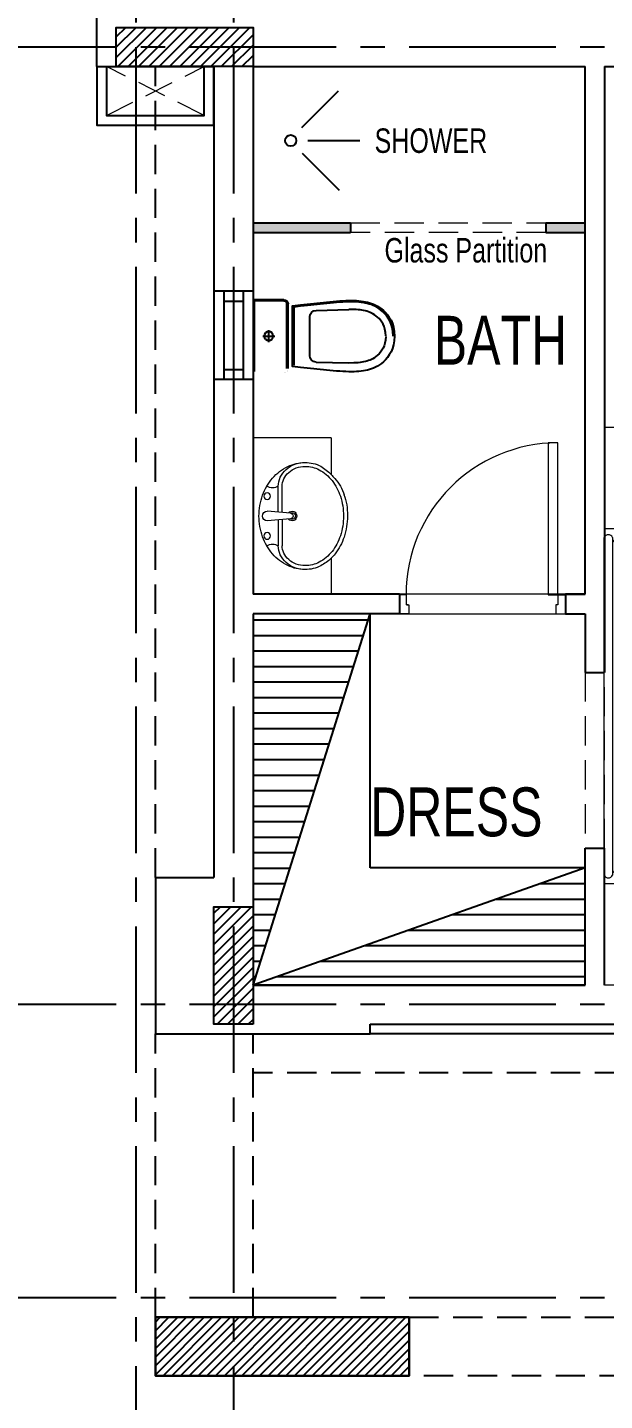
# Model space of a CAD drawing. Header units: centimetres. Extents: x 7997 to 116674, y 1017 to 13844.
# Drawn here: x 95460 to 95755, y 8644 to 9347 of the extents above; entities that cross this region are included whole.
import ezdxf

# ---------------------------------------------------------------- set-up
doc = ezdxf.new("R2010")
doc.units = ezdxf.units.CM
doc.header["$LTSCALE"] = 200
for name, pattern in [('A-106-Typical Floor Plan$0$HIDDEN', [0.375, 0.25, -0.125]), ('B_PLN_FR$0$B_PLN_FR$0$HIDDEN2', [0.1875, 0.125, -0.0625]), ('CENTER2', [1.125, 0.75, -0.125, 0.125, -0.125]), ('DASHED', [0.75, 0.5, -0.25])]:
    doc.linetypes.add(name, pattern=pattern)
for name, color, linetype, lineweight in [('$1$FIXTURE', 6, 'Continuous', 13), ('$1$WALL', 3, 'Continuous', 25), ('FIXTURE', 6, 'Continuous', 13), ('HAT', 8, 'Continuous', 9), ('Layer1', 67, 'Continuous', 9), ('TEXT', 6, 'Continuous', 18), ('WALL', 3, 'Continuous', 25)]:
    doc.layers.add(name, color=color, linetype=linetype, lineweight=lineweight)
for name, color, linetype in [('$1$Z-RUBBER', 8, 'Continuous'), ('AXIS', 9, 'CENTER2'), ('BATH-FUR', 8, 'Continuous'), ('COL', 1, 'Continuous'), ('CPBRD-LINES', 11, 'Continuous'), ('DIM', 11, 'Continuous'), ('WIN', 6, 'Continuous'), ('WINDOR', 6, 'Continuous'), ('wipeout', 85, 'Continuous')]:
    doc.layers.add(name, color=color, linetype=linetype)
doc.styles.add('style8', font='swisscl.ttf', dxfattribs={"width": 0.8})
pattern_1 = [(0, (-5607318.147132996, -7847120.599682243), (2.775557561562891e-15, 7.9375), [])]
pattern_2 = [(45, (-33014.81163652129, -54636.48480977972), (-2.651650429449553, 2.651650429449553), [])]

# ---------------------------------------------------------------- blocks, each defined once
blk = doc.blocks.new('S-TABLE')
for p, q in [((-0.3999999999941792, 0.5999999999985448), (0, 0.5999999999985448)), ((-0.3999999999941792, 0), (-0.3999999999941792, 0.5999999999985448)), ((0, 0), (0, 0.5999999999985448)), ((-0.4499999999970897, 0.0999999999985448), (-0.4499999999970897, 0.5)), ((-0.4499999999970897, 0.5), (-0.3999999999941792, 0.5)), ((-0.4499999999970897, 0.0999999999985448), (-0.3999999999941792, 0.0999999999985448)), ((-0.3999999999941792, 0), (0, 0))]:
    blk.add_line(p, q)
blk = doc.blocks.new('D-BED')
for p, q in [((-2.200000000004365, 0.0296591901569627), (-2.200000000004365, 1.970340809893968)), ((-2.144122739780868, 2), (-0.1052614301006542, 2)), ((-1.004110141257114, 1.45797325780586), (-1.004110141257114, 2)), ((-0.9403075372902094, 1.496205360868771), (-0.9403075372902094, 2)), ((-0.9020257847514584, 1.510441343212733), (-0.9020257847514584, 2)), ((-0.7794001579968608, 1.454993892359198), (-0.7794001579968608, 2)), ((-0.0500000000029104, 0), (-0.0500000000029104, 2)), ((0, 2), (0, 0)), ((-0.550236540293554, 1.900000000001455), (-0.2497634597093565, 1.900000000001455)), ((-0.5999999999985448, 1.139133079159363), (-0.5999999999985448, 1.859477638739917)), ((-0.2000000000043656, 1.859477638739917), (-0.2000000000043656, 1.548137141246114)), ((-0.2000000000043656, 1.433799820653803), (-0.2000000000043656, 1.139133079159363)), ((-0.2497634597093565, 1.098610717890549), (-0.550236540293554, 1.098610717890549)), ((-0.2497634597093565, 0.9013892821094484), (-0.550236540293554, 0.9013892821094484)), ((-0.5999999999985448, 0.8608669208479112), (-0.5999999999985448, 0.1405223612673581)), ((-0.2000000000043656, 0.5662001793461969), (-0.2000000000043656, 0.8608669208479112)), ((-1.004110141257114, 0.5), (-1.004110141257114, 0.7241065283524222)), ((-0.9403075372902094, 0.4999969072305249), (-0.9403075372902094, 0.7225387809594395)), ((-0.9020257847514584, 0.4999969072305249), (-0.9020257847514584, 0.6968358246449498)), ((-0.7794001579968608, 0.5), (-0.7794001579968608, 0.6413665078725899)), ((-0.7794001579968608, 0.5), (-1.156048161195939, 0.5)), ((-1.156048161195939, 0), (-0.7794001579968608, 0.5)), ((-1.156048161195939, 0.5), (-1.156048161195939, 0)), ((-0.2000000000043656, 0.1405223612673581), (-0.2000000000043656, 0.4518628587611603)), ((-0.550236540293554, 0.1000000000058208), (-0.2497634597093565, 0.1000000000058208)), ((-0.0864165810562554, 0), (-2.162967588832543, 0))]:
    blk.add_line(p, q)
for centre, radius, start, end in [((-2.153545164350362, 1.950286281971784), 0.0505987731466134, 79.26782164191184, 156.6501681198307), ((-0.0958390055675409, 1.950286281971784), 0.0505987731466134, 25.05101105941295, 100.7321783133108), ((-0.0250857232531416, 1.989322784356772), 0.0272634635576273, 23.05601889648801, 155.6766736105156), ((-0.5456762278336103, 1.843582538225745), 0.0566014703240325, 89.9790697955922, 163.6905583505706), ((-0.2543237721693003, 1.843582538225745), 0.0566014703240325, 16.30944164942934, 90.0209302044078), ((-0.5392555298822117, 1.431256473457323), 0.3392650632933853, 359.5704702871321, 54.82183460325384), ((0.0028765415481757, 1.54308634904737), 0.6036503293858441, 177.0986357102321, 214.9928674133331), ((-0.2589121927667293, 1.55202234759781), 0.0590401667097059, 323.6373213135053, 3.773141524377622), ((-1.845516444111126, 1.802295614455941), 0.7003558551291384, 280.0785794893235, 336.3409724393954), ((-0.8119648345091262, 1.209670466138049), 0.3139651178971283, 89.24457390701164, 141.5516774904601), ((-1.294820680006521, 1.28166292305832), 0.5437848282432931, 348.4974878101478, 26.41876480915569), ((-0.7420842482461012, 1.391516514784596), 0.4824739334607333, 178.4410502165041, 214.5709507839618), ((-1.03641684714239, 1.137309629790252), 0.326797835611664, 83.40210271824644, 125.1112043789023), ((-1.237259178640669, 1.097838695757672), 0.5499844615575792, 355.6335778208581, 29.34086905364096), ((-0.639713589458552, 1.206985144272039), 0.5395181823987202, 182.1735675704617, 209.3625409748056), ((-0.5456762278336103, 1.15502817966626), 0.0566014703240325, 196.3094416494293, 270.0209302044079), ((-0.2543237721693003, 1.15502817966626), 0.0566014703240325, 269.9790697955921, 343.6905583505707), ((-1.425920627509185, 0.3979130380248534), 0.7740912972682245, 112.5643133294184, 180.3180293566867), ((-0.8857501300881268, 0.6646953693270917), 0.4824739334607333, 48.87024920552481, 65.7142740479503), ((-1.187290836620376, 1.789309660904109), 0.8511932867485258, 275.1414564728467, 295.6761660620291), ((-0.8912223481820547, 1.566500327331596), 0.5491735313980942, 260.9335713084909, 291.6209920632973), ((-0.8942033930798061, 1.053515843959758), 0.326797835611664, 313.831301707264, 355.5404033679192), ((-0.6558603318771931, 0.6681865269420088), 0.5491735313980942, 147.7175785551042, 162.0501910523178), ((-0.2955055579004693, 0.7544708583445754), 0.8511932867485258, 165.8328568121755, 166.1053650510524), ((-0.9814078554845764, 0.8344035934060228), 0.3139651178971283, 319.6737728960366, 11.98087647948005), ((-0.5456762278336103, 0.8449718203410157), 0.0566014703240325, 89.9790697955922, 163.6905583505706), ((-0.2543237721693003, 0.8449718203410157), 0.0566014703240325, 16.30944164942934, 90.0209302044078), ((-0.7966862490502536, 1.233476960253028), 0.5499844615575792, 226.0627768098749, 259.7700680426641), ((-0.6183190773954266, 1.160745776709518), 0.5437848282432931, 218.926686799167, 256.8479637981712), ((-0.379306033035391, 0.5695543373876717), 0.2206943872145867, 123.5356910376508, 179.8881861354626), ((-0.5392555298822117, 0.5687435265499518), 0.3392650632933853, 305.1781653967461, 0.4295297128679274), ((-0.2589121927667293, 0.4479776524094632), 0.0590401667097059, 356.2268584756224, 36.3626786864946), ((-0.5456762278336103, 0.1564174617742537), 0.0566014703240325, 196.3094416494293, 270.0209302044079), ((-0.2543237721693003, 0.1564174617742537), 0.0566014703240325, 269.9790697955921, 343.6905583505707), ((-2.153545164350362, 0.0497137180354912), 0.0505987731466134, 203.3498318344088, 259.2678217461712), ((-0.0958390055675409, 0.0497137180354912), 0.0505987731466134, 279.1793532850785, 334.9489889405871), ((-0.0250857232531416, 0.0106772156505031), 0.0272634635576273, 204.3233263894844, 336.943981103512)]:
    blk.add_arc(centre, radius, start, end)
blk = doc.blocks.new('A$C5A9275AE')
for p, q in [((15.8285633003029, 69.39578830605024, 0.0853813218464351), (17.41894800814725, 69.39578830605024, 0.0853813218464351)), ((88.46626131134644, 69.39578830605024, 0.0853813218464351), (86.83878771619447, 69.39578830605024, 0.0853813218464351))]:
    blk.add_line(p, q)
at = {"color": 4, "linetype": 'B_PLN_FR$0$B_PLN_FR$0$HIDDEN2', "elevation": 0.0853813218464351}
blk.add_lwpolyline([(5.101290573140432, 53.85033376075444), (5.101290573140432, -23.57764691118791), (99.19353403849482, -23.57764691118791), (99.19353403849482, 53.85033376075444)], dxfattribs=at)
at = {"layer": 'FIXTURE', "yscale": 34.54545454531055, "zscale": 34.54545454531055}
for name, p, xscale, rotation in [('S-TABLE', (-4.89870942683774, 69.39578830605024, 0.0853813218464351), -34.54545454531055, 270), ('D-BED', (86.6928668520336, 69.47368259594077, 0.0853813218464351), 34.54545454531055, 90), ('S-TABLE', (109.193534038473, 69.39578830605024, 0.0853813218464351), 34.54545454531055, 90)]:
    blk.add_blockref(name, p, dxfattribs=dict(at, xscale=xscale, rotation=rotation))
blk = doc.blocks.new('CLOSET')
blk.add_wipeout([(-2144343.954454777, -2148345.4969853465), (-2144343.7934496356, -2148345.4973678435), (-2144343.7872593626, -2148345.499285012), (-2144343.7793626757, -2148345.505022624), (-2144343.7776128356, -2148345.508039202), (-2144343.77513855, -2148345.5149729187), (-2144343.7744141035, -2148345.518890056), (-2144343.7744141035, -2148345.8484222298), (-2144343.7759143757, -2148345.8563893647), (-2144343.778569977, -2148345.8612594837), (-2144343.7808298445, -2148345.8639111985), (-2144343.783111876, -2148345.8656596425), (-2144343.7886565705, -2148345.8686443237), (-2144343.791919232, -2148345.8698805613), (-2144343.7963188137, -2148345.87032694), (-2144343.954454777, -2148345.8703269395), (-2144343.954454777, -2148345.506369116)]).dxf.layer = 'wipeout'
at = {"layer": 'BATH-FUR', "color": 8, "linetype": 'Continuous'}
for p, q in [((-2144343.954454777, -2148345.87032694), (-2144343.954454777, -2148345.496985347)), ((-2144343.947883811, -2148345.863755974), (-2144343.947883811, -2148345.503556313)), ((-2144343.90454734, -2148345.683656143), (-2144343.842645064, -2148345.683656143)), ((-2144343.873596202, -2148345.652705006), (-2144343.873596202, -2148345.714607281)), ((-2144343.796318814, -2148345.87032694), (-2144343.954454777, -2148345.87032694)), ((-2144343.796318814, -2148345.863755974), (-2144343.947883811, -2148345.863755974))]:
    blk.add_line(p, q, dxfattribs=at)
blk.add_circle((-2144343.873596202, -2148345.683819626), 0.02312959629582768, dxfattribs=at)
blk.add_wipeout([(-2144343.752509394, -2148345.5289885206), (-2144343.690687822, -2148345.5215793336), (-2144343.6597116506, -2148345.5181188397), (-2144343.643272138, -2148345.516364144), (-2144343.6188027924, -2148345.51384391), (-2144343.602399888, -2148345.5121968123), (-2144343.5801830385, -2148345.5100273932), (-2144343.5662077125, -2148345.508677772), (-2144343.544263947, -2148345.5067768395), (-2144343.526851378, -2148345.5052156853), (-2144343.504170937, -2148345.50358241), (-2144343.48175533, -2148345.502382149), (-2144343.461577167, -2148345.50172937), (-2144343.4433049243, -2148345.5016039135), (-2144343.4303952428, -2148345.5019550184), (-2144343.42410799, -2148345.5022172043), (-2144343.4063652046, -2148345.5037133372), (-2144343.4006149718, -2148345.5043319943), (-2144343.384120807, -2148345.5069257175), (-2144343.368157723, -2148345.5102763306), (-2144343.3577512056, -2148345.5130410064), (-2144343.3463779287, -2148345.516722595), (-2144343.3402622994, -2148345.5190521087), (-2144343.3309640554, -2148345.5230665198), (-2144343.320850672, -2148345.528333985), (-2144343.3093458293, -2148345.535162215), (-2144343.3035731264, -2148345.5391789963), (-2144343.296737992, -2148345.5442283833), (-2144343.291574297, -2148345.5486181434), (-2144343.284089959, -2148345.5554489307), (-2144343.276031891, -2148345.5631234273), (-2144343.2639155975, -2148345.5774661032), (-2144343.252129089, -2148345.5953428205), (-2144343.2478499087, -2148345.602814586), (-2144343.2423804128, -2148345.6158041004), (-2144343.2390021225, -2148345.625012348), (-2144343.236100815, -2148345.634790083), (-2144343.234028358, -2148345.6440243004), (-2144343.2331154174, -2148345.6493508136), (-2144343.23078875, -2148345.669167145), (-2144343.230327147, -2148345.686767894), (-2144343.230889503, -2148345.7002719156), (-2144343.2319483673, -2148345.711435578), (-2144343.233686676, -2148345.7215776695), (-2144343.2348763375, -2148345.728678789), (-2144343.238543546, -2148345.7410376975), (-2144343.242124674, -2148345.7512014373), (-2144343.2442146707, -2148345.7563398937), (-2144343.2497318904, -2148345.7670201794), (-2144343.252129089, -2148345.7722526793), (-2144343.259394453, -2148345.7836545054), (-2144343.2683202466, -2148345.7953639864), (-2144343.2781420625, -2148345.806280842), (-2144343.291574297, -2148345.818977357), (-2144343.2991117924, -2148345.8249879023), (-2144343.3104823558, -2148345.832995344), (-2144343.3170938506, -2148345.837354234), (-2144343.327197831, -2148345.84281398), (-2144343.3373118383, -2148345.8474195274), (-2144343.3526163856, -2148345.8529238943), (-2144343.362954464, -2148345.855936832), (-2144343.378725893, -2148345.8596803052), (-2144343.4006149797, -2148345.8632635064), (-2144343.4366824497, -2148345.865902667), (-2144343.4639313305, -2148345.865918411), (-2144343.4942673557, -2148345.864647639), (-2144343.5186010925, -2148345.862998472), (-2144343.5436253287, -2148345.860978487), (-2144343.5774215776, -2148345.8578549037), (-2144343.610641412, -2148345.85457889), (-2144343.626964177, -2148345.85292429), (-2144343.655898451, -2148345.849883667), (-2144343.672909649, -2148345.8480241774), (-2144343.69357248, -2148345.845688289), (-2144343.722270772, -2148345.84212334), (-2144343.752509394, -2148345.8386069788), (-2144343.752509394, -2148345.547595916)]).dxf.layer = 'wipeout'
at = {"color": 8, "ltscale": 0.001, "const_width": 0.0005080000000089057}
for points in [[(-2144343.954454777, -2148345.496985347), (-2144343.796318814, -2148345.496985347), (-2144343.790580459, -2148345.49775034), (-2144343.783938267, -2148345.500819684), (-2144343.779362675, -2148345.505022625), (-2144343.775862997, -2148345.511055781), (-2144343.774414104, -2148345.518890057), (-2144343.774414104, -2148345.84842223), (-2144343.775914376, -2148345.856389365), (-2144343.778569977, -2148345.861259484), (-2144343.780829845, -2148345.863911199), (-2144343.785393909, -2148345.867408087), (-2144343.791919233, -2148345.869880562), (-2144343.796318814, -2148345.87032694), (-2144343.954454777, -2148345.87032694), (-2144343.954454777, -2148345.496985347)], [(-2144343.752509394, -2148345.528988521), (-2144343.752509394, -2148345.838606979), (-2144343.651491917, -2148345.850354006), (-2144343.585789971, -2148345.857036695), (-2144343.526851378, -2148345.862379815), (-2144343.486506599, -2148345.865038225), (-2144343.446426813, -2148345.866033504), (-2144343.42095449, -2148345.865147559), (-2144343.400614972, -2148345.863263506), (-2144343.378725896, -2148345.859680306), (-2144343.362954464, -2148345.855936832), (-2144343.347481566, -2148345.851293294), (-2144343.332254835, -2148345.845116754), (-2144343.317093845, -2148345.837354231), (-2144343.303870866, -2148345.828636457), (-2144343.294352719, -2148345.821339348), (-2144343.283183428, -2148345.811442257), (-2144343.273100697, -2148345.801119429), (-2144343.263539796, -2148345.789608546), (-2144343.25524911, -2148345.777700466), (-2144343.244214671, -2148345.756339894), (-2144343.240034677, -2148345.746062981), (-2144343.234941298, -2148345.728897714), (-2144343.231289537, -2148345.707591659), (-2144343.23048947, -2148345.692952172), (-2144343.230164825, -2148345.680583616), (-2144343.23103393, -2148345.664680887), (-2144343.233115417, -2148345.649350814), (-2144343.234941298, -2148345.638697787), (-2144343.240579434, -2148345.619696628), (-2144343.25066275, -2148345.597903157), (-2144343.263915603, -2148345.577466097), (-2144343.276031878, -2148345.563123443), (-2144343.288667631, -2148345.551089159), (-2144343.303573122, -2148345.539178999), (-2144343.314503513, -2148345.53188645), (-2144343.327197831, -2148345.52478152), (-2144343.342396702, -2148345.51823909), (-2144343.352616386, -2148345.514671607), (-2144343.371352859, -2148345.509562475), (-2144343.387707949, -2148345.506267803), (-2144343.404337673, -2148345.503931476), (-2144343.430395219, -2148345.501955019), (-2144343.451815761, -2148345.501536852), (-2144343.471338572, -2148345.501921888), (-2144343.492172088, -2148345.502842411), (-2144343.504170961, -2148345.503582412), (-2144343.522320181, -2148345.504875909), (-2144343.566207713, -2148345.508677772), (-2144343.594158364, -2148345.511377015), (-2144343.622434889, -2148345.514212087), (-2144343.651491917, -2148345.517241495), (-2144343.690687822, -2148345.521579334), (-2144343.752509394, -2148345.528988521)]]:
    blk.add_lwpolyline(points, dxfattribs=at)
at = {"layer": 'BATH-FUR', "color": 8, "linetype": 'Continuous'}
for p, q in [((-2144343.78098507, -2148345.518890057), (-2144343.78098507, -2148345.84842223)), ((-2144343.774414104, -2148345.518890057), (-2144343.774414104, -2148345.84842223)), ((-2144343.745938427, -2148345.534810532), (-2144343.745938427, -2148345.832784968)), ((-2144343.631860195, -2148345.551402634), (-2144343.463093722, -2148345.546403052)), ((-2144343.663744321, -2148345.584245291), (-2144343.663744321, -2148345.782465391)), ((-2144343.631860195, -2148345.815308048), (-2144343.463093722, -2148345.820307629))]:
    blk.add_line(p, q, dxfattribs=at)
for points in [[(-2144343.229973858, -2148345.684077912), (-2144343.231289537, -2148345.660003841), (-2144343.234941298, -2148345.638697787), (-2144343.240579434, -2148345.619696628), (-2144343.247849908, -2148345.602814586), (-2144343.25640827, -2148345.587871056), (-2144343.265915215, -2148345.574694688), (-2144343.276031878, -2148345.563123443), (-2144343.286410604, -2148345.553007903), (-2144343.29673799, -2148345.544228385), (-2144343.30695484, -2148345.536680789), (-2144343.317093845, -2148345.53024127), (-2144343.327197831, -2148345.52478152), (-2144343.337311838, -2148345.520175973), (-2144343.347481566, -2148345.516302207), (-2144343.357751206, -2148345.513041006), (-2144343.368157723, -2148345.510276331), (-2144343.378725896, -2148345.507915195), (-2144343.389515718, -2148345.505936241), (-2144343.400614972, -2148345.504331995), (-2144343.412115437, -2148345.50309468), (-2144343.424107993, -2148345.502217205), (-2144343.436682446, -2148345.501692833), (-2144343.449927403, -2148345.501514995), (-2144343.46393133, -2148345.501677089), (-2144343.478745814, -2148345.502166687), (-2144343.494267383, -2148345.502947864), (-2144343.510350807, -2148345.503978371), (-2144343.526851378, -2148345.505215686), (-2144343.543625321, -2148345.506617012), (-2144343.560529541, -2148345.508139608), (-2144343.577421578, -2148345.509740597), (-2144343.594158364, -2148345.511377015), (-2144343.610641412, -2148345.51301661), (-2144343.626964172, -2148345.51467121), (-2144343.64327212, -2148345.516364143), (-2144343.659711714, -2148345.518118847), (-2144343.676429608, -2148345.519958706), (-2144343.69357248, -2148345.521907212), (-2144343.711287011, -2148345.523987803), (-2144343.752509394, -2148345.528988521), (-2144343.752509394, -2148345.838606979), (-2144343.711287011, -2148345.843607698), (-2144343.69357248, -2148345.845688289), (-2144343.676429608, -2148345.847636795), (-2144343.659711714, -2148345.849476654), (-2144343.64327212, -2148345.851231358), (-2144343.626964172, -2148345.852924291), (-2144343.610641412, -2148345.85457889), (-2144343.594158364, -2148345.856218486), (-2144343.577421578, -2148345.857854904), (-2144343.560529541, -2148345.859455892), (-2144343.543625321, -2148345.860978488), (-2144343.526851378, -2148345.862379815), (-2144343.510350807, -2148345.86361713), (-2144343.494267383, -2148345.864647637), (-2144343.478745814, -2148345.865428814), (-2144343.46393133, -2148345.865918411), (-2144343.449927403, -2148345.866080506), (-2144343.436682446, -2148345.865902667), (-2144343.424107993, -2148345.865378296), (-2144343.412115437, -2148345.864500821), (-2144343.400614972, -2148345.863263506), (-2144343.389515718, -2148345.86165926), (-2144343.378725896, -2148345.859680306), (-2144343.368157723, -2148345.85731917), (-2144343.357751206, -2148345.854554494), (-2144343.347481566, -2148345.851293294), (-2144343.337311838, -2148345.847419528), (-2144343.327197831, -2148345.84281398), (-2144343.317093845, -2148345.837354231), (-2144343.30695484, -2148345.830914712), (-2144343.29673799, -2148345.823367116), (-2144343.286410604, -2148345.814587598), (-2144343.276031878, -2148345.804472058), (-2144343.265915215, -2148345.792900813), (-2144343.25640827, -2148345.779724445), (-2144343.247849908, -2148345.764780915), (-2144343.240579434, -2148345.747898872), (-2144343.234941298, -2148345.728897714), (-2144343.231289537, -2148345.707591659), (-2144343.229973858, -2148345.683517589)], [(-2144343.236535033, -2148345.683159012), (-2144343.237830044, -2148345.706854908), (-2144343.241351863, -2148345.727402819), (-2144343.24676832, -2148345.745656893), (-2144343.253737399, -2148345.761839095), (-2144343.261938859, -2148345.776159448), (-2144343.27106425, -2148345.788806993), (-2144343.280806085, -2148345.799949517), (-2144343.290836894, -2148345.809725963), (-2144343.300822961, -2148345.818215318), (-2144343.310673087, -2148345.825492001), (-2144343.320421308, -2148345.831683324), (-2144343.330124683, -2148345.8369266), (-2144343.339845456, -2148345.841353083), (-2144343.349647193, -2148345.845086677), (-2144343.359590236, -2148345.848244165), (-2144343.369718306, -2148345.850934866), (-2144343.38003546, -2148345.85323992), (-2144343.390578789, -2148345.855173664), (-2144343.401436683, -2148345.856743025), (-2144343.412706813, -2148345.857955558), (-2144343.424484727, -2148345.858817329), (-2144343.436863482, -2148345.859333539), (-2144343.449933487, -2148345.859509029), (-2144343.463784765, -2148345.859348701), (-2144343.478472129, -2148345.858863305), (-2144343.493892142, -2148345.858087239), (-2144343.509895038, -2148345.857061891), (-2144343.52633217, -2148345.855829334), (-2144343.543057055, -2148345.854432106), (-2144343.5599248, -2148345.852912795), (-2144343.576791865, -2148345.851314174), (-2144343.593513447, -2148345.849679241), (-2144343.609984861, -2148345.848040804), (-2144343.626293584, -2148345.846387627), (-2144343.642584174, -2148345.844696496), (-2144343.659003604, -2148345.842943944), (-2144343.675699149, -2148345.841106545), (-2144343.69281818, -2148345.839160749), (-2144343.710508095, -2148345.837083048), (-2144343.745938427, -2148345.832784968), (-2144343.745938427, -2148345.534810532)], [(-2144343.274874518, -2148345.682159976), (-2144343.276024594, -2148345.66377459), (-2144343.278948816, -2148345.647625841), (-2144343.283220367, -2148345.63376751), (-2144343.288544769, -2148345.621760316), (-2144343.294728351, -2148345.611205666), (-2144343.301638981, -2148345.601790932), (-2144343.309156637, -2148345.593298271), (-2144343.317108299, -2148345.585618935), (-2144343.325146729, -2148345.578852339), (-2144343.33291642, -2148345.573180052), (-2144343.340423189, -2148345.568476659), (-2144343.347800142, -2148345.564548216), (-2144343.355207102, -2148345.561223635), (-2144343.362812675, -2148345.558363934), (-2144343.37077593, -2148345.555861413), (-2144343.379206746, -2148345.553639644), (-2144343.388054162, -2148345.551679494), (-2144343.397162483, -2148345.55002491), (-2144343.406604464, -2148345.54867483), (-2144343.416513846, -2148345.547621532), (-2144343.427015708, -2148345.546863923), (-2144343.438224195, -2148345.546405278), (-2144343.463093722, -2148345.546251261)], [(-2144343.274874518, -2148345.684550682), (-2144343.276024594, -2148345.702936097), (-2144343.278948816, -2148345.719084846), (-2144343.283220376, -2148345.732943197), (-2144343.288544769, -2148345.744950344), (-2144343.29472833, -2148345.755504964), (-2144343.301639008, -2148345.764919787), (-2144343.309156605, -2148345.773412358), (-2144343.317108338, -2148345.781091786), (-2144343.325146681, -2148345.787858285), (-2144343.332916478, -2148345.793530672), (-2144343.340423121, -2148345.798233964), (-2144343.347800216, -2148345.802162505), (-2144343.355207102, -2148345.805487025), (-2144343.362812601, -2148345.808346702), (-2144343.37077593, -2148345.810849275), (-2144343.379206815, -2148345.813071059), (-2144343.388054093, -2148345.815031153), (-2144343.397162483, -2148345.816685778), (-2144343.406604464, -2148345.818035857), (-2144343.416513906, -2148345.81908916), (-2144343.427015652, -2148345.819846735), (-2144343.438224195, -2148345.820305409), (-2144343.463093719, -2148345.820459427)]]:
    blk.add_lwpolyline(points, dxfattribs=at)
for centre, radius, start, end in [((-2144343.630887256, -2148345.584245291), 0.03285706515778213, 91.69684866880691, 180), ((-2144343.630887256, -2148345.782465391), 0.03285706515778213, 180, 268.3031587514195), ((-2144343.796318814, -2148345.84842223), 0.02190471010518809, 270, 0), ((-2144343.796318814, -2148345.84842223), 0.01533374361957002, 270, 0)]:
    blk.add_arc(centre, radius, start, end, dxfattribs=at)
blk = doc.blocks.new('A$C397E50C8')
at = {"layer": 'Layer1', "color": 8}
for p, q in [((0.7999999719322659, 0.5140005368739367), (0.7999999719322588, 0.1140005365014076)), ((0.3850481983972713, 0.322214826475772), (0.3754999719094485, 0.4410005365497796)), ((0.4149517467012629, 0.3222148264758289), (0.4244999719085172, 0.4410005365497796)), ((0.3800415518344309, 0.3845005366019905), (0.247731475799803, 0.3845005366019336)), ((0.3800415518344309, 0.3645005366019518), (0.247731475799803, 0.3645005366019518)), ((0.4199583926238049, 0.3845005366019905), (0.5522684679599408, 0.3845005366019905)), ((0.4199583926238049, 0.3645005366019518), (0.5522684679599408, 0.3645005366019518)), ((-2.811430732663212e-08, 0.1140005365013508), (0.1874923640532344, 0.1140005365014076)), ((0.616127028411313, 0.1140005365013508), (0.7999999719322588, 0.1140005365014076))]:
    blk.add_line(p, q, dxfattribs=at)
for centre in [(0.2979999718954787, 0.4410005365497796), (0.5019999718642794, 0.4410005365498364)]:
    blk.add_circle(centre, 0.017, dxfattribs=at)
for centre, radius, start, end in [((0.3861118202912621, 0.2060696030966369), 0.2750193652459278, 109.701479725536, 130.8428881216944), ((0.1998463269555941, 0.4137381725013256), 0.05610549721310538, 328.5926641059947, 32.08042573174515), ((0.3999999719089828, 0.1672846563160419), 0.3162158804089472, 90, 109.701479725536), ((0.3999999719089828, 0.4410005365498364), 0.0245, 0, 180), ((0.3999999719089828, 0.1672846563160419), 0.3162158804089581, 70.29852027446398, 90), ((0.4138881234684959, 0.2060696030966369), 0.2750193652459128, 49.15711187830559, 70.29852027446398), ((0.6001536168041639, 0.4137381725012688), 0.05610549721310538, 147.9195742682548, 211.4073358940052), ((0.3647359836613688, 0.2307963049970567), 0.2423339531034063, 130.8428881216944, 154.3988003971927), ((0.2545439050882052, 0.2621026001870632), 0.1239164727120223, 115.1323522971166, 138.5570071997501), ((0.2545439050882052, 0.2621026001870632), 0.1039164727120223, 115.1323522971166, 138.5570071997501), ((0.247731475799803, 0.2766242283395854), 0.1078763082688262, 90, 115.1323522971166), ((0.247731475799803, 0.2766242283395854), 0.08787630826882623, 90, 115.1323522971166), ((0.5522684679599408, 0.2766242283396423), 0.1078763082683148, 64.86764770288342, 90), ((0.5522684679599408, 0.2766242283396423), 0.08787630826831479, 64.86764770288342, 90), ((0.5454560387297462, 0.2621026001870632), 0.1039164727124461, 41.44299280024989, 64.86764770288342), ((0.435263960098375, 0.2307963049969999), 0.2423339531034066, 25.60119960280726, 49.15711187830559), ((0.5454560387297462, 0.2621026001870632), 0.1239164727124461, 41.44299280024989, 64.86764770288342), ((0.3316862487699765, 0.2466319352388382), 0.2056862768607713, 154.3988003971927, 180), ((0.2818191273254271, 0.2466319352387814), 0.1558191554629502, 159.9109604666724, 180), ((0.2651684872107509, 0.2527215927839279), 0.1380898648679909, 138.5570071997501, 159.9109604666724), ((0.2818191273254271, 0.2466319352387814), 0.1358191554629502, 159.9109604666724, 180), ((0.2651684872107509, 0.2527215927839279), 0.1180898648679909, 138.5570071997501, 159.9109604666724), ((0.3999999719089828, 0.3140005366876721), 0.0245, 130.1483152164034, 49.85168118626551), ((0.3999999719089828, 0.3140005366876721), 0.017, 151.519968791099, 28.48002286237806), ((0.39999997254926, 0.3234166787005961), 0.015, 184.595665112691, 355.4043351281161), ((0.5348314565489929, 0.2527215927838711), 0.1180898648679909, 20.08903953332764, 41.44299280024989), ((0.5348314565489929, 0.2527215927838711), 0.1380898648679909, 20.08903953332764, 41.44299280024989), ((0.5181808164343167, 0.2466319352387814), 0.1358191554628365, 0, 20.08903953332764), ((0.4683136950479749, 0.2466319352387814), 0.2056862768606607, 0, 25.60119960280726), ((0.5181808164343167, 0.2466319352387814), 0.1558191554628365, 0, 20.08903953332764), ((0.2979963715188134, 0.2466319352388382), 0.1719963996080196, 180, 207.7047784750526), ((0.2979963715188134, 0.2466319352388382), 0.1519963996080196, 180, 207.7047784750526), ((0.5020035722991381, 0.2466319352388382), 0.1519963996079024, 332.2952215249474, 0), ((0.5020035722991381, 0.2466319352388382), 0.1719963996079024, 332.2952215249474, 0), ((0.3899851598817392, 0.3175103890944797), 0.2870881266525942, 211.6966316433944, 225.1435284683193), ((0.3471732730977166, 0.2724556182511151), 0.207541248509683, 207.7047784750526, 231.7335977108998), ((0.4528266706620272, 0.2724556182510582), 0.2075412485096894, 308.2664022891321, 332.2952215249474), ((0.4528266706620272, 0.2724556182510582), 0.2275412485096894, 315.8627449587622, 332.2952215249474), ((0.3899851598817392, 0.3175103890944797), 0.2870881266525942, 225.1435284683193, 230.6033782110642), ((0.3551226370586278, 0.256761483679611), 0.2183256315176857, 227.5536070386698, 253.3170406268187), ((0.379151712229941, 0.31299619842315), 0.2591761128768102, 231.7335977108998, 251.9061304470202), ((0.420848231529817, 0.3129961984232068), 0.2591761128768055, 288.0938695529798, 308.2664022891321), ((0.420848231529817, 0.3129961984232068), 0.2791761128768055, 288.0938695529798, 308.2664022891321), ((0.4528266706620272, 0.2724556182510582), 0.2275412485096894, 308.2664022891321, 315.8627449587622), ((0.3899851598817392, 0.3175103890944797), 0.2870881266525942, 249.6954013659594, 271.433570512245), ((0.3999999719089757, 0.3768046475015581), 0.3263041110754105, 251.9061304470202, 270), ((0.3999999719089757, 0.3768046475015581), 0.3463041110754105, 269.5313652556933, 270), ((0.3999999719089757, 0.3768046475015581), 0.3263041110754261, 270, 288.0938695529798), ((0.3999999719089757, 0.3768046475015581), 0.3463041110754261, 270, 288.0938695529798)]:
    blk.add_arc(centre, radius, start, end, dxfattribs=at)
blk = doc.blocks.new('$1$A$C414D25BB')
at = {"layer": '$1$Z-RUBBER', "ltscale": 0.05}
h = blk.add_hatch(dxfattribs=at)
h.set_pattern_fill('ANSI31', color=256, scale=0.9999999999999999, style=0)
h.set_pattern_definition([(45, (-21734.03029462595, -7392.247528867247), (-0.08838834764831843, 0.08838834764831845), [])])
h.paths.add_polyline_path([(0.1139906839840705, 0.06178984312953162, -5.138732829033955), (0.1154906839842056, 0.06178984312953162), (0.1154906839842056, 0.06028984312955998), (0.116240683984131, 0.06028984312955998), (0.1154906839842056, 0.0581438927513318), (0.116240683984131, 0.0581438927513318), (0.1147406839841665, 0.05564389275132697), (0.1132406839841451, 0.0581438927513318), (0.1139906839840705, 0.0581438927513318), (0.1132406839841451, 0.06028984312955998), (0.1139906839840705, 0.06028984312955998)])
at = {"layer": '$1$FIXTURE'}
for p, q in [((0.8572406839844007, 0.9156438927511701), (0.8572406839844007, 0.1156438927512085)), ((0.9072406839845826, 0.9156438927511701), (0.8572406839844007, 0.9156438927511701)), ((0.9072406839845826, 0.1156438927512156), (0.9072406839845826, 0.9156438927511701)), ((0.107240683984628, 0.1156438927513292), (0.07224068398397776, 0.1156438927512156)), ((0.07224068398397776, 0.1156438927512724), (0.07224068398392092, 0.01564389275124967)), ((0.107240683984628, 0.1156438927513292), (0.107240683984628, 0.06164389275141247)), ((0.8572406839844007, 0.1156438927512085), (0.9072406839845826, 0.1156438927512156)), ((0.9072406839845826, 0.1156438927513435), (0.9472406839843188, 0.1156438927512156)), ((0.9072406839845826, 0.1156438927512724), (0.9072406839845826, 0.06164389275141247)), ((0.9472406839843188, 0.1156438927512724), (0.9472406839844894, 0.01564389275124967)), ((0.1222406839838186, 0.01564389275136335), (0.07224068398392092, 0.01564389275124967)), ((0.1192406839838327, 0.06164389275141247), (0.107240683984628, 0.06164389275141247)), ((0.112240683983714, 0.06164389275141247), (0.1222406839837049, 0.06164389275141247)), ((0.1222406839837049, 0.06164389275141247), (0.1222406839838186, 0.01564389275136335)), ((0.9072406839845826, 0.06164389275141247), (0.8972406839845917, 0.06164389275141247)), ((0.8972406839845917, 0.06164389275141247), (0.897240683984478, 0.01564389275136335)), ((0.897240683984478, 0.01564389275136335), (0.9472406839844894, 0.01564389275124967))]:
    blk.add_line(p, q, dxfattribs=at)
blk.add_lwpolyline([(0.905490683984226, 0.06164389275141247), (0.9039906839842047, 0.06164389275141247)], dxfattribs=at)
blk.add_arc((0.9072406839845826, 0.1156438927512156), 0.8000000000000113, 90, 180, dxfattribs=at)
blk = doc.blocks.new('06-FF COLUMNS-Essa', base_point=(38719.86039226825, 8657.00204205148))
at = {"layer": 'COL', "ltscale": 0.05}
h = blk.add_hatch(dxfattribs=at)
h.set_pattern_fill('ANSI31', color=8, scale=30)
h.set_pattern_definition(pattern_2)
h.paths.add_polyline_path([(38769.86039228641, 9327.002040406289), (38699.86039224963, 9327.002040406289), (38699.86039224963, 9347.002040406289), (38769.86039228641, 9347.002040406289)])
h = blk.add_hatch(dxfattribs=at)
h.set_pattern_fill('ANSI31', color=8, scale=30)
h.set_pattern_definition(pattern_2)
h.paths.add_polyline_path([(38769.86039228688, 8837.002040369021), (38749.86039228688, 8837.002040369021), (38749.86039228688, 8897.002040369021), (38769.86039228688, 8897.002040369021)])
at = {"layer": 'DIM'}
h = blk.add_hatch(dxfattribs=at)
h.set_pattern_fill('ANSI31', color=8)
h.set_pattern_definition([(45, (38719.86039226825, 8657.00204205148), (-2.245064030267288, 2.245064030267288), [])])
h.paths.add_polyline_path([(38719.86039226825, 8657.00204205148), (38849.86039226825, 8657.00204205148), (38849.86039226825, 8687.002041225305), (38719.86039226825, 8687.002041225305)])
at = {"layer": 'COL'}
for points in [[(38769.86039228641, 9327.002040406289), (38699.86039224963, 9327.002040406289), (38699.86039224963, 9347.002040406289), (38769.86039228641, 9347.002040406289)], [(38769.86039228688, 8837.002040369021), (38749.86039228688, 8837.002040369021), (38749.86039228688, 8897.002040369021), (38769.86039228688, 8897.002040369021)], [(38719.86039226825, 8657.00204205148), (38849.86039226825, 8657.00204205148), (38849.86039226825, 8687.002041225305), (38719.86039226825, 8687.002041225305)]]:
    blk.add_lwpolyline(points, close=True, dxfattribs=at)
blk = doc.blocks.new('03-FIRST FLOOR PLAN-selattin', base_point=(31015.72855799335, 25621.50032854611))
at = {"layer": 'CPBRD-LINES'}
h = blk.add_hatch(dxfattribs=at)
h.set_pattern_fill('ANSI31', color=256, scale=2.5, angle=314.9999999999999, style=0)
h.set_pattern_definition(pattern_1)
h.paths.add_polyline_path([(29996.17517051328, 24276.65230364524), (29995.74457012158, 24466.50032701888), (30055.74457008433, 24466.50032701888)])
h = blk.add_hatch(dxfattribs=at)
h.set_pattern_fill('ANSI31', color=256, scale=2.5, angle=314.9999999999999, style=0)
h.set_pattern_definition(pattern_1)
h.paths.add_polyline_path([(30165.74457014021, 24336.50032694437), (30165.74457009364, 24276.50032693506), (29995.74457007501, 24276.50032707475)])
at = {"layer": 'WALL'}
h = blk.add_hatch(color=256, dxfattribs=at)
h.set_gradient(color1=(0, 0, 255), one_color=1, tint=1, name='INVHEMISPHERICAL')
h.paths.add_polyline_path([(30045.72855963922, 24661.50032704791), (29995.7285596155, 24661.5003270492), (29995.7285596155, 24666.5003270492), (30045.72855963218, 24666.50032704791)])
h.paths.add_polyline_path([(30165.7285596155, 24661.5003270467), (30145.72855961544, 24661.50032704687), (30145.7285596155, 24666.50032704699), (30165.7285596155, 24666.50032704682)])
at = {"layer": 'BATH-FUR'}
for p, q in [((30020.69681378259, 24715.25048915367), (30039.56824952996, 24734.12192490103)), ((30023.77131649599, 24708.59586453305), (30050.45955687136, 24708.59586453305)), ((30020.92268846154, 24702.14032084347), (30039.79899377237, 24683.26401553265))]:
    blk.add_line(p, q, dxfattribs=at)
blk.add_circle((30015.0322453704, 24708.59586453305), 2.877022512257099, dxfattribs=at)
at = {"layer": 'CPBRD-LINES'}
for p, q in [((29995.74457012158, 24276.50032707475), (30055.74457013089, 24466.50032701888)), ((30055.74457013089, 24336.5003270375), (30055.74457013089, 24466.50032706544)), ((30165.74457014021, 24336.50032694437), (29995.74457012158, 24276.50032707475)), ((30165.74457014021, 24336.50032694437), (30055.74457013089, 24336.5003270375))]:
    blk.add_line(p, q, dxfattribs=at)
at = {"layer": 'DIM'}
for p, q in [((29995.72855957214, 24666.5003270492), (30045.72855963218, 24666.50032704791)), ((30045.72855963218, 24666.50032704791), (30045.72855963922, 24661.50032704791)), ((30145.7285596155, 24666.50032704699), (30165.7285596155, 24666.50032704682)), ((30145.7285596155, 24666.5003270467), (30145.72855961544, 24661.5003270467)), ((29995.72855957208, 24661.5003270492), (30045.72855963922, 24661.50032704791)), ((30145.72855961544, 24661.50032704687), (30165.72855961544, 24661.5003270467))]:
    blk.add_line(p, q, dxfattribs=at)
at = {"layer": 'HAT', "linetype": 'DASHED', "ltscale": 0.15}
for p, q in [((29970.72855962285, 24721.50032695865), (29920.72855957825, 24746.50032695865)), ((29920.72855957825, 24721.50032695865), (29970.72855961549, 24746.50032711357)), ((30045.72855963218, 24666.50032704739), (30145.7285596155, 24666.50032704687)), ((30145.72855961544, 24661.5003270467), (30045.72855963922, 24661.50032697632)), ((30165.74457009364, 24436.50032711201), (30165.74457009364, 24346.50032690712)), ((30175.74457010295, 24346.50032695368), (30175.74457010295, 24436.50032714293))]:
    blk.add_line(p, q, dxfattribs=at)
at = {"layer": 'HAT'}
blk.add_line((30035.72856004438, 24556.50032692998), (29995.7285596155, 24556.50032711666), dxfattribs=at)
at = {"layer": 'HAT', "ltscale": 0.15}
for p, q in [((30155.68599722622, 24476.50032707475), (30070.68599719828, 24476.50032707475)), ((30070.68599719828, 24466.50032701888), (30155.68599723869, 24466.50032701906))]:
    blk.add_line(p, q, dxfattribs=at)
at = {"layer": 'WALL', "ltscale": 150}
for p, q in [((29915.72855957825, 24746.50032695865), (29915.72855957825, 24836.50032717457)), ((29945.7285596155, 24331.50032723537), (29945.7285596155, 24251.50032696797))]:
    blk.add_line(p, q, dxfattribs=at)
at = {"layer": 'WALL'}
for p, q in [((29915.72855957825, 24746.50032695865), (29975.7285596155, 24746.50032695865)), ((29975.7285596155, 24746.50032695865), (29975.7285596155, 24631.50032709805)), ((29995.7285596155, 24746.50032704682), (30165.74457014021, 24746.50032704682)), ((29995.7285596155, 24746.50032704682), (29995.7285596155, 24631.50032709805)), ((30165.7285596155, 24746.50032704682), (30165.7285596155, 24476.50032707475)), ((30175.7285596155, 24746.50032694148), (30460.72855969047, 24746.50032694003)), ((30175.7285596155, 24746.50032704682), (30175.7285596155, 24436.50032714288)), ((29995.7285596155, 24631.50032709805), (29975.7285596155, 24631.50032709805)), ((29975.7285601189, 24586.50032711667), (29995.7285596155, 24586.50032711667)), ((29975.7285601189, 24586.50032711667), (29975.72855974234, 24331.50032721648)), ((29995.7285596155, 24586.50032711667), (29995.7285596155, 24476.50032712132)), ((30070.68599719828, 24476.50032707475), (29995.7285596155, 24476.50032712132)), ((30070.68599719828, 24476.50032707475), (30070.68599719828, 24466.50032706544)), ((30155.68599722622, 24476.50032707475), (30165.74457009364, 24476.50032712132)), ((30165.7285596155, 24476.50032707475), (30155.68599722622, 24476.50032707475)), ((30155.68599722622, 24476.50032707475), (30155.68599722622, 24466.50032706544)), ((29995.7285596155, 24466.50032706544), (29995.7285596155, 24276.50032707475)), ((30070.68599719828, 24466.50032701888), (29995.7285596155, 24466.50032706544)), ((30155.68599722622, 24466.50032706544), (30165.74457009364, 24466.50032711201)), ((30165.74457009364, 24466.50032711201), (30165.74457009364, 24436.50032714288)), ((30165.74457009364, 24436.50032711201), (30175.7285596155, 24436.50032714288)), ((30165.74457009364, 24346.50032690712), (30175.7285596155, 24346.50032687624)), ((30165.74457009364, 24276.50032693506), (30165.74457009364, 24346.50032687624)), ((30175.7285596155, 24276.5003270733), (30175.7285596155, 24346.50032687624)), ((29945.7285596155, 24331.50032723537), (29975.72855974234, 24331.50032721648)), ((29995.7285596155, 24276.50032707475), (30165.74457009364, 24276.50032707475)), ((30165.74457009364, 24276.50032693506), (29995.74457002845, 24276.50032707475)), ((30055.72855958133, 24251.50032709586), (30055.72855958133, 24256.50032709586)), ((30055.72855958133, 24256.50032709586), (30270.72855956271, 24256.50032709586)), ((29945.7285596155, 24251.50032709586), (30055.72855958133, 24251.50032709586))]:
    blk.add_line(p, q, dxfattribs=at)
at = {"layer": 'WALL', "color": 8, "linetype": 'A-106-Typical Floor Plan$0$HIDDEN', "ltscale": 0.3}
for p, q in [((29945.7285596155, 24331.50032723537), (29945.7285596155, 24746.50032695865)), ((29945.7285596155, 24106.50032782425), (29945.7285596155, 24251.50032696797)), ((29995.72855963413, 24106.50032782423), (29995.72855963413, 24251.50032696794)), ((30075.7285596155, 24106.50032782425), (30565.72855960619, 24106.5003269214)), ((30885.72855954565, 24076.50032865042), (30075.7285596155, 24076.50032865043))]:
    blk.add_line(p, q, dxfattribs=at)
blk.add_lwpolyline([(30545.72855960619, 24106.5003269214), (30545.72855960619, 24231.50032696797), (29995.72855963413, 24231.50032696797)], dxfattribs=at)
at = {"layer": 'WALL'}
blk.add_lwpolyline([(29945.7285596155, 24106.50032782425), (30075.7285596155, 24106.50032782425), (30075.7285596155, 24076.50032865043), (29945.7285596155, 24076.50032865043)], close=True, dxfattribs=at)
at = {"layer": 'WIN'}
for points in [[(29915.72855957825, 24746.50032695865), (29915.72855957825, 24716.50032695865), (29975.72855962531, 24716.50032695865), (29975.72855961549, 24746.50032740531)], [(29920.72855957825, 24746.50032695865), (29920.72855957825, 24721.50032695865), (29970.72855962285, 24721.50032695865), (29970.72855961549, 24746.50032740286)]]:
    blk.add_lwpolyline(points, dxfattribs=at)
at = {"layer": 'WINDOR'}
for p, q in [((29975.72855982554, 24631.50032709805), (29975.7285596155, 24586.50032711667)), ((29980.72855959688, 24631.50032709805), (29980.72855959688, 24586.50032711667)), ((29985.72855971795, 24631.50032709805), (29985.72855971795, 24591.50032709805)), ((29990.72855955962, 24631.50032709805), (29990.72855955962, 24586.50032711667)), ((29995.7285596155, 24631.50032709805), (29995.7285596155, 24586.50032711667)), ((29980.72855959688, 24626.50032711667), (29990.72855955962, 24626.50032711667)), ((29980.72855959688, 24591.50032709805), (29990.72855955962, 24591.50032709805)), ((30470.72855949751, 24251.50032709586), (30055.72855958134, 24251.50032709586))]:
    blk.add_line(p, q, dxfattribs=at)
at = {"layer": '$1$WALL', "color": 0, "xscale": 97.14285718560265, "yscale": 97.14285718560265, "zscale": 97.14285718560265}
blk.add_blockref('$1$A$C414D25BB', (30063.6683307648, 24464.98063459275), dxfattribs=at)
at = {"layer": 'WALL', "xscale": -100, "yscale": 100, "zscale": 100, "rotation": 89.99999971981605}
blk.add_blockref('A$C397E50C8', (30047.12861369452, 24556.5003240628), dxfattribs=at)
at = {"layer": 'TEXT', "style": 'style8'}
for s, height, p in [('SHOWER', 12.5, (30057.98747313138, 24702.32396877611)), ('Glass Partition', 12.5, (30063.05999900555, 24646.23288598269)), ('BATH', 25, (30088.29120380208, 24593.93771666996)), ('DRESS', 25, (30055.7094777482, 24352.60106499187))]:
    blk.add_text(s, height=height, dxfattribs=at).set_placement(p)
at = {"layer": 'BATH-FUR', "xscale": -100, "yscale": 100, "zscale": 100, "rotation": 180}
blk.add_blockref('CLOSET', (214464391.1740373, -214809959.8344757), dxfattribs=at)
at = {"color": 6, "ltscale": 2}
blk.add_blockref('06-FF COLUMNS-Essa', (29945.7285596155, 24076.50032865043), dxfattribs=at)
blk = doc.blocks.new('09-GRID LINE PLAN-Essa', base_point=(37178.05503674302, 7462.002041980026))
at = {"layer": 'AXIS', "ltscale": 0.5}
for p, q in [((37178.05503674302, 7462.002041980026), (37178.05503674302, 5332.002042018861)), ((37228.05503678027, 7462.002041980026), (37228.05503678027, 5332.002042018861)), ((38518.05503675233, 6337.00204210268), (36878.05503674302, 6337.00204210268)), ((38518.05503675233, 5847.002042065427), (36878.05503674302, 5847.002042065427)), ((38518.05503675233, 5697.00204193991), (36878.05503674302, 5697.00204193991))]:
    blk.add_line(p, q, dxfattribs=at)

msp = doc.modelspace()

# ---------------------------------------------------------------- block references
at = {"layer": 'WALL', "xscale": 2.500000000005457, "yscale": 2.500000000005457, "zscale": 2.500000000005457, "rotation": 90.00000000000001}
msp.add_blockref('A$C5A9275AE', (95928.53271566928, 8869.248815637273, -0.2134533046165537), dxfattribs=at)

# ---------------------------------------------------------------- next in the draw order: block references
at = {"layer": 'DIM', "linetype": 'Continuous'}
msp.add_blockref('03-FIRST FLOOR PLAN-selattin', (96595.04324328977, 10202.00204222527), dxfattribs=at)

# ---------------------------------------------------------------- next in the draw order: block references
at = {"layer": 'COL', "linetype": 'Continuous'}
msp.add_blockref('09-GRID LINE PLAN-Essa', (95515.04324487466, 10462.00204074793), dxfattribs=at)

doc.saveas('drawing.dxf')
